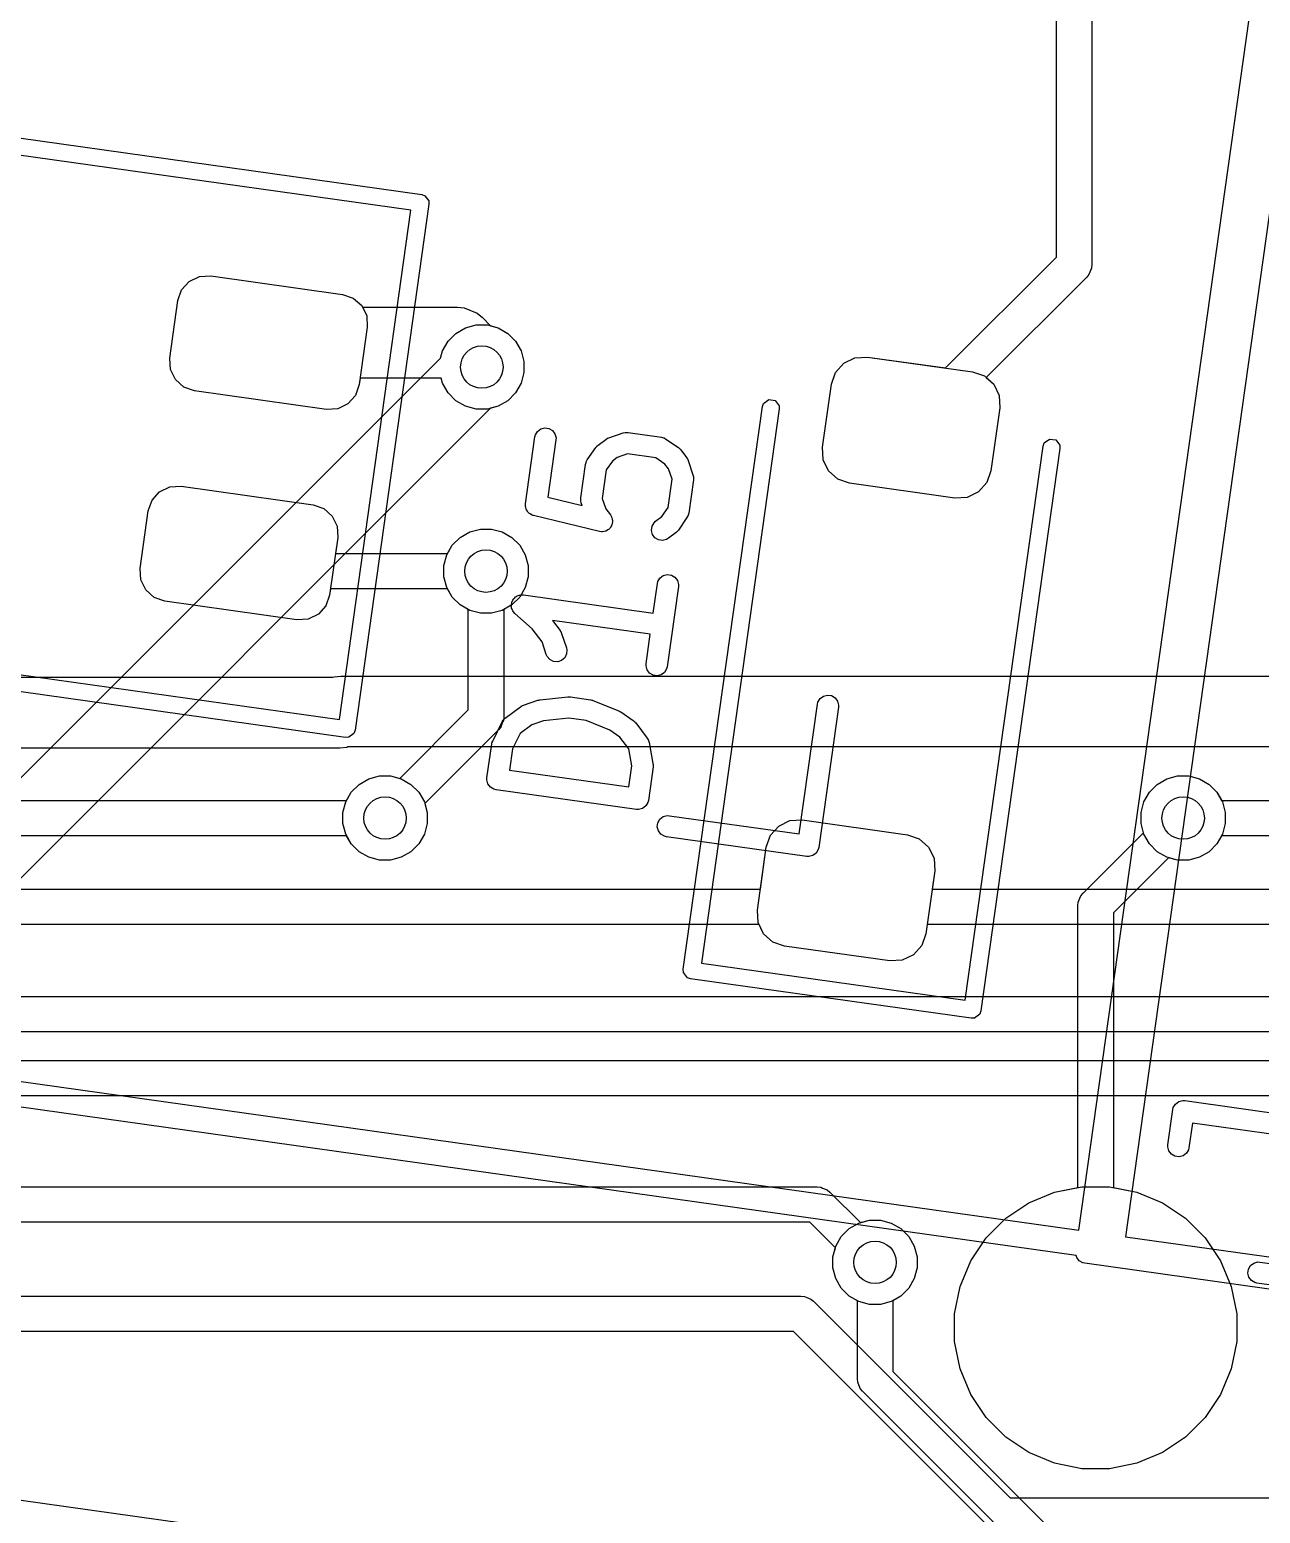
# Model space of a CAD drawing. Header units: millimetres. Extents: x 14 to 286, y -133 to -45.
# Drawn here: x 112.01 to 120.69, y -74.03 to -63.56 of the extents above; entities that cross this region are included whole.
import ezdxf

# ---------------------------------------------------------------- set-up
doc = ezdxf.new("R2010")
doc.units = ezdxf.units.MM
for name, color, linetype, true_color in [('B.Cu', 153, 'CONTINUOUS', 0x4d7fc4), ('B.Silkscreen', 31, 'CONTINUOUS', 0xe8b2a7), ('F.Cu', 13, 'CONTINUOUS', 0xc83434), ('F.Mask', 201, 'CONTINUOUS', 0xd864ff), ('F.Paste', 253, 'CONTINUOUS', 0xb4a09a), ('F.Silkscreen', 41, 'CONTINUOUS', 0xf2eda1), ('User.Drawings', 9, 'CONTINUOUS', 0xc2c2c2)]:
    doc.layers.add(name, color=color, linetype=linetype, true_color=true_color)

msp = doc.modelspace()

# ---------------------------------------------------------------- linework, layer by layer
at = {"layer": 'B.Cu', "linetype": 'CONTINUOUS'}
for p, q in [((115.017372, -65.701194), (115.085195, -65.662036)), ((115.085195, -65.662036), (115.160842, -65.641767)), ((115.160842, -65.641767), (115.239158, -65.641767)), ((115.239158, -65.641767), (115.314805, -65.662036)), ((115.314805, -65.662036), (115.382628, -65.701194)), ((114.922836, -65.824395), (114.961994, -65.756572)), ((114.961994, -65.756572), (115.017372, -65.701194)), ((115.382628, -65.701194), (115.438006, -65.756572)), ((115.438006, -65.756572), (115.477164, -65.824395)), ((114.908775, -65.876871), (114.922836, -65.824395)), ((115.477164, -65.824395), (115.497433, -65.900042)), ((111.345023, -69.440623), (114.908775, -65.876871)), ((115.497433, -65.978358), (115.477164, -66.054005)), ((115.497433, -65.900042), (115.497433, -65.978358)), ((115.477164, -66.054005), (115.438006, -66.121828)), ((115.382628, -66.177206), (115.314805, -66.216364)), ((115.438006, -66.121828), (115.382628, -66.177206)), ((115.262328, -66.230424), (111.7718, -69.720953)), ((115.314805, -66.216364), (115.262328, -66.230424)), ((115.046672, -67.141894), (115.114495, -67.102736)), ((115.114495, -67.102736), (115.190142, -67.082467)), ((115.190142, -67.082467), (115.268458, -67.082467)), ((115.268458, -67.082467), (115.344105, -67.102736)), ((115.344105, -67.102736), (115.411928, -67.141894)), ((114.952136, -67.265095), (114.991294, -67.197272)), ((114.991294, -67.197272), (115.046672, -67.141894)), ((115.411928, -67.141894), (115.467306, -67.197272)), ((115.467306, -67.197272), (115.506464, -67.265095)), ((114.931867, -67.340742), (114.952136, -67.265095)), ((114.931867, -67.419058), (114.931867, -67.340742)), ((115.506464, -67.265095), (115.526733, -67.340742)), ((115.526733, -67.340742), (115.526733, -67.419058)), ((114.952136, -67.494705), (114.931867, -67.419058)), ((115.526733, -67.419058), (115.506464, -67.494705)), ((114.991294, -67.562528), (114.952136, -67.494705)), ((115.506464, -67.494705), (115.467306, -67.562528)), ((115.046672, -67.617906), (114.991294, -67.562528)), ((115.1043, -67.651177), (115.046672, -67.617906)), ((115.1043, -68.358824), (115.1043, -67.651177)), ((115.411928, -67.617906), (115.3543, -67.651177)), ((115.3543, -67.651177), (115.3543, -68.4106)), ((115.467306, -67.562528), (115.411928, -67.617906)), ((114.620534, -68.842589), (115.1043, -68.358824)), ((115.333228, -68.480051), (115.317688, -68.498988)), ((115.333234, -68.480046), (115.333228, -68.480051)), ((115.34913, -68.441669), (115.333234, -68.480046)), ((115.351898, -68.434987), (115.34913, -68.441669)), ((115.3543, -68.4106), (115.351898, -68.434986)), ((115.351898, -68.434986), (115.351898, -68.434987)), ((115.317688, -68.498988), (114.79731, -69.019365)), ((114.279094, -68.940172), (114.334472, -68.884794)), ((114.334472, -68.884794), (114.402295, -68.845636)), ((114.402295, -68.845636), (114.477942, -68.825367)), ((114.477942, -68.825367), (114.556258, -68.825367)), ((114.556258, -68.825367), (114.620534, -68.842589)), ((119.911094, -68.940172), (119.966472, -68.884794)), ((119.966472, -68.884794), (120.034295, -68.845636)), ((120.034295, -68.845636), (120.109942, -68.825367)), ((120.109942, -68.825367), (120.188258, -68.825367)), ((120.188258, -68.825367), (120.263905, -68.845636)), ((120.263905, -68.845636), (120.331728, -68.884794)), ((120.331728, -68.884794), (120.387106, -68.940172)), ((114.219667, -69.083642), (114.239936, -69.007995)), ((114.239936, -69.007995), (114.279094, -68.940172)), ((119.851667, -69.083642), (119.871936, -69.007995)), ((119.871936, -69.007995), (119.911094, -68.940172)), ((120.387106, -68.940172), (120.426264, -69.007995)), ((120.426264, -69.007995), (120.446533, -69.083642)), ((114.219667, -69.161958), (114.219667, -69.083642)), ((114.79731, -69.019365), (114.814533, -69.083642)), ((114.814533, -69.083642), (114.814533, -69.161958)), ((119.851667, -69.161958), (119.851667, -69.083642)), ((120.446533, -69.083642), (120.446533, -69.161958)), ((114.239936, -69.237605), (114.219667, -69.161958)), ((114.814533, -69.161958), (114.794264, -69.237605)), ((119.443212, -69.651912), (119.868889, -69.226234)), ((119.868889, -69.226234), (119.851667, -69.161958)), ((120.446533, -69.161958), (120.426264, -69.237605)), ((114.279094, -69.305428), (114.239936, -69.237605)), ((114.334472, -69.360806), (114.279094, -69.305428)), ((114.755106, -69.305428), (114.699728, -69.360806)), ((114.794264, -69.237605), (114.755106, -69.305428)), ((120.387106, -69.305428), (120.331728, -69.360806)), ((120.426264, -69.237605), (120.387106, -69.305428)), ((114.402295, -69.399964), (114.334472, -69.360806)), ((114.477942, -69.420233), (114.402295, -69.399964)), ((114.556258, -69.420233), (114.477942, -69.420233)), ((114.631905, -69.399964), (114.556258, -69.420233)), ((114.699728, -69.360806), (114.631905, -69.399964)), ((120.045665, -69.40301), (119.6566, -69.792076)), ((120.109942, -69.420233), (120.045665, -69.40301)), ((120.188258, -69.420233), (120.109942, -69.420233)), ((120.263905, -69.399964), (120.188258, -69.420233)), ((120.331728, -69.360806), (120.263905, -69.399964)), ((119.4066, -69.7403), (119.409002, -69.715914)), ((119.4066, -71.730575), (119.4066, -69.7403)), ((119.409002, -69.715914), (119.427666, -69.670854)), ((119.427666, -69.670854), (119.427671, -69.670848)), ((119.427671, -69.670848), (119.443212, -69.651912)), ((119.6566, -69.792076), (119.6566, -71.730563)), ((119.241344, -71.763447), (119.4066, -71.730575)), ((119.6566, -71.730563), (119.821914, -71.763447)), ((118.897236, -71.947377), (119.060232, -71.838466)), ((119.060232, -71.838466), (119.241344, -71.763447)), ((119.821914, -71.763447), (120.003026, -71.838466)), ((120.003026, -71.838466), (120.166022, -71.947377)), ((118.758619, -72.085994), (118.897236, -71.947377)), ((120.166022, -71.947377), (120.304639, -72.085994)), ((117.736794, -72.076372), (117.792172, -72.020994)), ((117.792172, -72.020994), (117.859995, -71.981836)), ((117.859995, -71.981836), (117.935642, -71.961567)), ((117.935642, -71.961567), (118.013958, -71.961567)), ((118.013958, -71.961567), (118.089605, -71.981836)), ((118.089605, -71.981836), (118.157428, -72.020994)), ((118.157428, -72.020994), (118.212806, -72.076372)), ((117.677367, -72.219842), (117.697636, -72.144195)), ((117.697636, -72.144195), (117.736794, -72.076372)), ((118.212806, -72.076372), (118.251964, -72.144195)), ((118.251964, -72.144195), (118.272233, -72.219842)), ((118.649708, -72.24899), (118.758619, -72.085994)), ((120.304639, -72.085994), (120.41355, -72.24899)), ((117.677367, -72.298158), (117.677367, -72.219842)), ((118.272233, -72.219842), (118.272233, -72.298158)), ((118.574689, -72.430102), (118.649708, -72.24899)), ((120.41355, -72.24899), (120.488569, -72.430102)), ((117.697636, -72.373805), (117.677367, -72.298158)), ((118.272233, -72.298158), (118.251964, -72.373805)), ((117.736794, -72.441628), (117.697636, -72.373805)), ((117.792172, -72.497006), (117.736794, -72.441628)), ((118.212806, -72.441628), (118.157428, -72.497006)), ((118.251964, -72.373805), (118.212806, -72.441628)), ((118.536444, -72.62237), (118.574689, -72.430102)), ((120.488569, -72.430102), (120.526814, -72.62237)), ((117.8498, -72.530277), (117.792172, -72.497006)), ((117.8498, -73.0804), (117.8498, -72.530277)), ((118.157428, -72.497006), (118.0998, -72.530277)), ((118.0998, -72.530277), (118.0998, -73.028623)), ((118.536444, -72.818404), (118.536444, -72.62237)), ((120.526814, -72.62237), (120.526814, -72.818404)), ((118.574689, -73.010672), (118.536444, -72.818404)), ((120.526814, -72.818404), (120.488569, -73.010672)), ((117.852202, -73.104786), (117.8498, -73.0804)), ((118.0998, -73.028623), (119.61771, -74.546533)), ((118.649708, -73.191784), (118.574689, -73.010672)), ((120.488569, -73.010672), (120.41355, -73.191784)), ((117.870866, -73.149846), (117.852202, -73.104786)), ((117.870871, -73.149851), (117.870866, -73.149846)), ((117.886412, -73.168788), (117.870871, -73.149851)), ((119.529311, -74.811688), (117.886412, -73.168788)), ((118.758619, -73.35478), (118.649708, -73.191784)), ((120.41355, -73.191784), (120.304639, -73.35478)), ((118.897236, -73.493397), (118.758619, -73.35478)), ((120.304639, -73.35478), (120.166022, -73.493397)), ((119.060232, -73.602308), (118.897236, -73.493397)), ((120.166022, -73.493397), (120.003026, -73.602308)), ((119.241344, -73.677327), (119.060232, -73.602308)), ((120.003026, -73.602308), (119.821914, -73.677327)), ((119.433612, -73.715572), (119.241344, -73.677327)), ((119.629646, -73.715572), (119.433612, -73.715572)), ((119.821914, -73.677327), (119.629646, -73.715572))]:
    msp.add_line(p, q, dxfattribs=at)
at = {"layer": 'B.Cu'}
for centre in [(115.2, -65.9392), (115.2293, -67.3799), (114.5171, -69.1228), (120.1491, -69.1228), (117.9748, -72.259)]:
    msp.add_circle(centre, 0.15, dxfattribs=at)
at = {"layer": 'B.Silkscreen', "linetype": 'CONTINUOUS'}
for p, q in [((120.04135, -71.428757), (120.076143, -71.18119)), ((120.076143, -71.18119), (120.079606, -71.166901)), ((120.079606, -71.166901), (120.094459, -71.141687)), ((120.094459, -71.141687), (120.117829, -71.124076)), ((120.117829, -71.124076), (120.146161, -71.116748)), ((120.146161, -71.116748), (120.160851, -71.117358)), ((120.160851, -71.117358), (125.805379, -71.910644)), ((120.214245, -71.276335), (120.18989, -71.449633)), ((125.710233, -72.048746), (120.214245, -71.276335)), ((120.04074, -71.443447), (120.04135, -71.428757)), ((120.048068, -71.471779), (120.04074, -71.443447)), ((120.065679, -71.495149), (120.048068, -71.471779)), ((120.090893, -71.510002), (120.065679, -71.495149)), ((120.119872, -71.514075), (120.090893, -71.510002)), ((120.148204, -71.506747), (120.119872, -71.514075)), ((120.171574, -71.489136), (120.148204, -71.506747)), ((120.186427, -71.463922), (120.171574, -71.489136)), ((120.18989, -71.449633), (120.186427, -71.463922)), ((120.624339, -72.281341), (120.647709, -72.26373)), ((120.647709, -72.26373), (120.676041, -72.256402)), ((120.676041, -72.256402), (120.690731, -72.257012)), ((120.690731, -72.257012), (121.256599, -72.33654)), ((120.605413, -72.335534), (120.609486, -72.306555)), ((120.612741, -72.363866), (120.605413, -72.335534)), ((120.609486, -72.306555), (120.624339, -72.281341)), ((120.630352, -72.387236), (120.612741, -72.363866)), ((120.655566, -72.402089), (120.630352, -72.387236)), ((120.669855, -72.405552), (120.655566, -72.402089)), ((120.878519, -72.434877), (120.669855, -72.405552)), ((107.711761, -73.341803), (116.030014, -74.510857))]:
    msp.add_line(p, q, dxfattribs=at)
at = {"layer": 'F.Cu', "linetype": 'CONTINUOUS'}
for p, q in [((119.2554, -65.163524), (119.2554, -59.715977)), ((119.5054, -59.715977), (119.5054, -65.2153)), ((118.473075, -65.945848), (119.2554, -65.163524)), ((119.502518, -65.240846), (119.484334, -65.284746)), ((119.502998, -65.239687), (119.502518, -65.240846)), ((119.5054, -65.2153), (119.502998, -65.239686)), ((119.502998, -65.239686), (119.502998, -65.239687)), ((113.081531, -65.394084), (113.134792, -65.334409)), ((113.134792, -65.334409), (113.206837, -65.29966)), ((113.206837, -65.29966), (113.286695, -65.295125)), ((113.286695, -65.295125), (114.217547, -65.425947)), ((119.468788, -65.303688), (118.759393, -66.013082)), ((119.484328, -65.284751), (119.468788, -65.303688)), ((119.484334, -65.284746), (119.484328, -65.284751)), ((113.05516, -65.469599), (113.081531, -65.394084)), ((114.217547, -65.425947), (114.293062, -65.452319)), ((114.293062, -65.452319), (114.352737, -65.50558)), ((112.998099, -65.875609), (113.05516, -65.469599)), ((114.352737, -65.50558), (114.358004, -65.5165)), ((114.358004, -65.5165), (115.0273, -65.5165)), ((115.0273, -65.5165), (115.076073, -65.521304)), ((115.076073, -65.521304), (115.166193, -65.558633)), ((115.166193, -65.558633), (115.166197, -65.558637)), ((115.166197, -65.558637), (115.204077, -65.589723)), ((115.204077, -65.589723), (115.262329, -65.647975)), ((115.262329, -65.647975), (115.314805, -65.662036)), ((115.314805, -65.662036), (115.382628, -65.701194)), ((115.382628, -65.701194), (115.438006, -65.756572)), ((115.438006, -65.756572), (115.477164, -65.824395)), ((113.002634, -65.955467), (112.998099, -65.875609)), ((115.477164, -65.824395), (115.497433, -65.900042)), ((117.754191, -65.911365), (117.833264, -65.873224)), ((117.833264, -65.873224), (117.920913, -65.868247)), ((117.920913, -65.868247), (118.473075, -65.945848)), ((113.037383, -66.027512), (113.002634, -65.955467)), ((115.497433, -65.978358), (115.477164, -66.054005)), ((115.497433, -65.900042), (115.497433, -65.978358)), ((117.666789, -66.059744), (117.695733, -65.976861)), ((117.695733, -65.976861), (117.754191, -65.911365)), ((113.097058, -66.080773), (113.037383, -66.027512)), ((113.172573, -66.107145), (113.097058, -66.080773)), ((114.33496, -66.063493), (114.308589, -66.139008)), ((114.341564, -66.0165), (114.33496, -66.063493)), ((114.912787, -66.0165), (114.341564, -66.0165)), ((114.922836, -66.054005), (114.912787, -66.0165)), ((114.961994, -66.121828), (114.922836, -66.054005)), ((115.477164, -66.054005), (115.438006, -66.121828)), ((117.604161, -66.505364), (117.666789, -66.059744)), ((118.759393, -66.013082), (118.811993, -66.060029)), ((118.811993, -66.060029), (118.850134, -66.139102)), ((114.103425, -66.237967), (113.172573, -66.107145)), ((114.308589, -66.139008), (114.255328, -66.198683)), ((115.017372, -66.177206), (114.961994, -66.121828)), ((115.085195, -66.216364), (115.017372, -66.177206)), ((115.382628, -66.177206), (115.314805, -66.216364)), ((115.438006, -66.121828), (115.382628, -66.177206)), ((118.850134, -66.139102), (118.855111, -66.226752)), ((114.183283, -66.233432), (114.103425, -66.237967)), ((114.255328, -66.198683), (114.183283, -66.233432)), ((115.160842, -66.236633), (115.085195, -66.216364)), ((115.239158, -66.236633), (115.160842, -66.236633)), ((115.314805, -66.216364), (115.239158, -66.236633)), ((118.855111, -66.226752), (118.792483, -66.672372)), ((117.609138, -66.593014), (117.604161, -66.505364)), ((117.647279, -66.672087), (117.609138, -66.593014)), ((117.712775, -66.730545), (117.647279, -66.672087)), ((118.792483, -66.672372), (118.763539, -66.755255)), ((112.926033, -66.819811), (112.998078, -66.785062)), ((112.998078, -66.785062), (113.077936, -66.780527)), ((113.077936, -66.780527), (114.008788, -66.911349)), ((117.795658, -66.759489), (117.712775, -66.730545)), ((118.538359, -66.863869), (117.795658, -66.759489)), ((118.763539, -66.755255), (118.705081, -66.820751)), ((112.846401, -66.955001), (112.872772, -66.879486)), ((112.872772, -66.879486), (112.926033, -66.819811)), ((114.008788, -66.911349), (114.084303, -66.937721)), ((118.626008, -66.858892), (118.538359, -66.863869)), ((118.705081, -66.820751), (118.626008, -66.858892)), ((112.78934, -67.361011), (112.846401, -66.955001)), ((114.084303, -66.937721), (114.143978, -66.990982)), ((114.143978, -66.990982), (114.178727, -67.063027)), ((114.178727, -67.063027), (114.183262, -67.142885)), ((115.046672, -67.141894), (115.114495, -67.102736)), ((115.114495, -67.102736), (115.190142, -67.082467)), ((115.190142, -67.082467), (115.268458, -67.082467)), ((115.268458, -67.082467), (115.344105, -67.102736)), ((115.344105, -67.102736), (115.411928, -67.141894)), ((114.183262, -67.142885), (114.167519, -67.2549)), ((114.958022, -67.2549), (114.991294, -67.197272)), ((114.991294, -67.197272), (115.046672, -67.141894)), ((115.411928, -67.141894), (115.467306, -67.197272)), ((115.467306, -67.197272), (115.506464, -67.265095)), ((114.167519, -67.2549), (114.958022, -67.2549)), ((115.506464, -67.265095), (115.526733, -67.340742)), ((115.526733, -67.340742), (115.526733, -67.419058)), ((112.793875, -67.440869), (112.78934, -67.361011)), ((112.828624, -67.512914), (112.793875, -67.440869)), ((115.526733, -67.419058), (115.506464, -67.494705)), ((112.888299, -67.566175), (112.828624, -67.512914)), ((114.126201, -67.548895), (114.09983, -67.62441)), ((114.132384, -67.5049), (114.126201, -67.548895)), ((114.958022, -67.5049), (114.132384, -67.5049)), ((114.991294, -67.562528), (114.958022, -67.5049)), ((115.506464, -67.494705), (115.467306, -67.562528)), ((112.963814, -67.592547), (112.888299, -67.566175)), ((113.894666, -67.723369), (112.963814, -67.592547)), ((114.09983, -67.62441), (114.046569, -67.684085)), ((115.046672, -67.617906), (114.991294, -67.562528)), ((115.114495, -67.657064), (115.046672, -67.617906)), ((115.411928, -67.617906), (115.344105, -67.657064)), ((115.467306, -67.562528), (115.411928, -67.617906)), ((113.974524, -67.718834), (113.894666, -67.723369)), ((114.046569, -67.684085), (113.974524, -67.718834)), ((115.190142, -67.677333), (115.114495, -67.657064)), ((115.268458, -67.677333), (115.190142, -67.677333)), ((115.344105, -67.657064), (115.268458, -67.677333)), ((109.496554, -68.1293), (114.148827, -68.1293)), ((114.148827, -68.1293), (114.157028, -68.125903)), ((114.157028, -68.125903), (114.157037, -68.125903)), ((114.157037, -68.125903), (114.2058, -68.1211)), ((114.2058, -68.1211), (123.3234, -68.1211)), ((114.1976, -68.6293), (109.393, -68.6293)), ((114.246373, -68.624496), (114.1976, -68.6293)), ((114.254572, -68.6211), (114.246373, -68.624496)), ((123.219846, -68.6211), (114.254572, -68.6211)), ((114.279094, -68.940172), (114.334472, -68.884794)), ((114.334472, -68.884794), (114.402295, -68.845636)), ((114.402295, -68.845636), (114.477942, -68.825367)), ((114.477942, -68.825367), (114.556258, -68.825367)), ((114.556258, -68.825367), (114.631905, -68.845636)), ((114.631905, -68.845636), (114.699728, -68.884794)), ((114.699728, -68.884794), (114.755106, -68.940172)), ((119.911094, -68.940172), (119.966472, -68.884794)), ((119.966472, -68.884794), (120.034295, -68.845636)), ((120.034295, -68.845636), (120.109942, -68.825367)), ((120.109942, -68.825367), (120.188258, -68.825367)), ((120.188258, -68.825367), (120.263905, -68.845636)), ((120.263905, -68.845636), (120.331728, -68.884794)), ((120.331728, -68.884794), (120.387106, -68.940172)), ((106.004678, -68.9978), (114.245822, -68.9978)), ((114.245822, -68.9978), (114.279094, -68.940172)), ((114.755106, -68.940172), (114.794264, -69.007995)), ((114.794264, -69.007995), (114.814533, -69.083642)), ((119.851667, -69.083642), (119.871936, -69.007995)), ((119.871936, -69.007995), (119.911094, -68.940172)), ((120.387106, -68.940172), (120.420378, -68.9978)), ((120.420378, -68.9978), (123.0591, -68.9978)), ((114.814533, -69.083642), (114.814533, -69.161958)), ((119.851667, -69.161958), (119.851667, -69.083642)), ((114.814533, -69.161958), (114.794264, -69.237605)), ((117.236461, -69.244745), (117.294919, -69.179249)), ((117.294919, -69.179249), (117.373992, -69.141108)), ((117.373992, -69.141108), (117.461641, -69.136131)), ((117.461641, -69.136131), (118.204342, -69.240511)), ((119.871936, -69.237605), (119.851667, -69.161958)), ((114.245822, -69.2478), (106.004678, -69.2478)), ((114.279094, -69.305428), (114.245822, -69.2478)), ((114.334472, -69.360806), (114.279094, -69.305428)), ((114.755106, -69.305428), (114.699728, -69.360806)), ((114.794264, -69.237605), (114.755106, -69.305428)), ((117.165794, -69.6245), (117.207517, -69.327628)), ((117.207517, -69.327628), (117.236461, -69.244745)), ((118.204342, -69.240511), (118.287225, -69.269455)), ((118.287225, -69.269455), (118.352721, -69.327913)), ((118.352721, -69.327913), (118.390862, -69.406986)), ((119.911094, -69.305428), (119.871936, -69.237605)), ((119.966472, -69.360806), (119.911094, -69.305428)), ((120.387106, -69.305428), (120.331728, -69.360806)), ((120.420378, -69.2478), (120.387106, -69.305428)), ((123.007324, -69.2478), (120.420378, -69.2478)), ((114.402295, -69.399964), (114.334472, -69.360806)), ((114.477942, -69.420233), (114.402295, -69.399964)), ((114.556258, -69.420233), (114.477942, -69.420233)), ((114.631905, -69.399964), (114.556258, -69.420233)), ((114.699728, -69.360806), (114.631905, -69.399964)), ((118.390862, -69.406986), (118.395839, -69.494636)), ((120.034295, -69.399964), (119.966472, -69.360806)), ((120.109942, -69.420233), (120.034295, -69.399964)), ((120.188258, -69.420233), (120.109942, -69.420233)), ((120.263905, -69.399964), (120.188258, -69.420233)), ((120.331728, -69.360806), (120.263905, -69.399964)), ((118.395839, -69.494636), (118.377588, -69.6245)), ((101.801276, -69.6245), (117.165794, -69.6245)), ((118.377588, -69.6245), (122.0531, -69.6245)), ((117.156427, -69.8745), (101.7495, -69.8745)), ((117.188007, -69.939971), (117.156427, -69.8745)), ((117.253503, -69.998429), (117.188007, -69.939971)), ((118.333211, -69.940256), (118.304267, -70.023139)), ((118.342452, -69.8745), (118.333211, -69.940256)), ((122.001324, -69.8745), (118.342452, -69.8745)), ((117.336386, -70.027373), (117.253503, -69.998429)), ((118.079087, -70.131753), (117.336386, -70.027373)), ((118.304267, -70.023139), (118.245809, -70.088635)), ((118.166736, -70.126776), (118.079087, -70.131753)), ((118.245809, -70.088635), (118.166736, -70.126776)), ((101.578977, -70.382), (121.4361, -70.382)), ((121.384324, -70.632), (101.5272, -70.632)), ((101.363878, -70.8337), (121.0015, -70.8337)), ((120.949724, -71.0837), (101.363878, -71.0837)), ((108.828378, -71.7265), (117.5673, -71.7265)), ((117.5673, -71.7265), (117.591686, -71.728902)), ((117.591686, -71.728902), (117.591687, -71.728902)), ((117.591687, -71.728902), (117.604884, -71.734368)), ((117.604884, -71.734368), (117.636746, -71.747566)), ((119.241344, -71.763447), (119.433612, -71.725202)), ((119.433612, -71.725202), (119.629646, -71.725202)), ((119.629646, -71.725202), (119.821914, -71.763447)), ((117.636746, -71.747566), (117.636751, -71.747571)), ((117.636751, -71.747571), (117.655688, -71.763112)), ((117.655688, -71.763112), (117.871365, -71.978789)), ((118.897236, -71.947377), (119.060232, -71.838466)), ((119.060232, -71.838466), (119.241344, -71.763447)), ((119.821914, -71.763447), (120.003026, -71.838466)), ((120.003026, -71.838466), (120.166022, -71.947377)), ((118.758619, -72.085994), (118.897236, -71.947377)), ((120.166022, -71.947377), (120.304639, -72.085994)), ((117.515524, -71.9765), (108.828378, -71.9765)), ((117.694589, -72.155565), (117.515524, -71.9765)), ((117.871365, -71.978789), (117.935642, -71.961567)), ((117.935642, -71.961567), (118.013958, -71.961567)), ((118.013958, -71.961567), (118.089605, -71.981836)), ((118.089605, -71.981836), (118.157428, -72.020994)), ((118.157428, -72.020994), (118.212806, -72.076372)), ((117.677367, -72.219842), (117.694589, -72.155565)), ((118.212806, -72.076372), (118.251964, -72.144195)), ((118.251964, -72.144195), (118.272233, -72.219842)), ((118.649708, -72.24899), (118.758619, -72.085994)), ((120.304639, -72.085994), (120.41355, -72.24899)), ((117.677367, -72.298158), (117.677367, -72.219842)), ((118.272233, -72.219842), (118.272233, -72.298158)), ((118.574689, -72.430102), (118.649708, -72.24899)), ((120.41355, -72.24899), (120.488569, -72.430102)), ((117.697636, -72.373805), (117.677367, -72.298158)), ((118.272233, -72.298158), (118.251964, -72.373805)), ((117.736794, -72.441628), (117.697636, -72.373805)), ((117.792172, -72.497006), (117.736794, -72.441628)), ((118.212806, -72.441628), (118.157428, -72.497006)), ((118.251964, -72.373805), (118.212806, -72.441628)), ((118.536444, -72.62237), (118.574689, -72.430102)), ((120.488569, -72.430102), (120.526814, -72.62237)), ((110.308077, -72.4973), (117.4519, -72.4973)), ((117.4519, -72.4973), (117.476286, -72.499702)), ((117.476286, -72.499702), (117.476287, -72.499702)), ((117.476287, -72.499702), (117.489484, -72.505168)), ((117.489484, -72.505168), (117.521346, -72.518366)), ((117.521346, -72.518366), (117.521351, -72.518371)), ((117.521351, -72.518371), (117.540288, -72.533912)), ((117.540288, -72.533912), (118.928477, -73.9221)), ((117.859995, -72.536164), (117.792172, -72.497006)), ((117.935642, -72.556433), (117.859995, -72.536164)), ((118.013958, -72.556433), (117.935642, -72.556433)), ((118.089605, -72.536164), (118.013958, -72.556433)), ((118.157428, -72.497006), (118.089605, -72.536164)), ((118.536444, -72.818404), (118.536444, -72.62237)), ((120.526814, -72.62237), (120.526814, -72.818404)), ((117.400124, -72.7473), (110.2563, -72.7473)), ((118.788311, -74.135488), (117.400124, -72.7473)), ((118.574689, -73.010672), (118.536444, -72.818404)), ((120.526814, -72.818404), (120.488569, -73.010672)), ((118.649708, -73.191784), (118.574689, -73.010672)), ((120.488569, -73.010672), (120.41355, -73.191784)), ((118.758619, -73.35478), (118.649708, -73.191784)), ((120.41355, -73.191784), (120.304639, -73.35478)), ((118.897236, -73.493397), (118.758619, -73.35478)), ((120.304639, -73.35478), (120.166022, -73.493397)), ((119.060232, -73.602308), (118.897236, -73.493397)), ((120.166022, -73.493397), (120.003026, -73.602308)), ((119.241344, -73.677327), (119.060232, -73.602308)), ((120.003026, -73.602308), (119.821914, -73.677327)), ((119.433612, -73.715572), (119.241344, -73.677327)), ((119.629646, -73.715572), (119.433612, -73.715572)), ((119.821914, -73.677327), (119.629646, -73.715572)), ((118.928477, -73.9221), (121.108824, -73.9221))]:
    msp.add_line(p, q, dxfattribs=at)
at = {"layer": 'F.Cu'}
for centre in [(115.2, -65.9392), (115.2293, -67.3799), (114.5171, -69.1228), (120.1491, -69.1228), (117.9748, -72.259)]:
    msp.add_circle(centre, 0.15, dxfattribs=at)
at = {"layer": 'F.Mask', "linetype": 'CONTINUOUS'}
for p, q in [((113.081531, -65.394084), (113.134792, -65.334409)), ((113.134792, -65.334409), (113.206837, -65.29966)), ((113.206837, -65.29966), (113.286695, -65.295125)), ((113.286695, -65.295125), (114.217547, -65.425947)), ((113.05516, -65.469599), (113.081531, -65.394084)), ((114.217547, -65.425947), (114.293062, -65.452319)), ((114.293062, -65.452319), (114.352737, -65.50558)), ((112.998099, -65.875609), (113.05516, -65.469599)), ((114.352737, -65.50558), (114.387486, -65.577625)), ((114.392021, -65.657483), (114.33496, -66.063493)), ((114.387486, -65.577625), (114.392021, -65.657483)), ((113.002634, -65.955467), (112.998099, -65.875609)), ((117.754191, -65.911365), (117.833264, -65.873224)), ((117.833264, -65.873224), (117.920913, -65.868247)), ((117.920913, -65.868247), (118.663614, -65.972627)), ((113.037383, -66.027512), (113.002634, -65.955467)), ((117.666789, -66.059744), (117.695733, -65.976861)), ((117.695733, -65.976861), (117.754191, -65.911365)), ((118.663614, -65.972627), (118.746497, -66.001571)), ((113.097058, -66.080773), (113.037383, -66.027512)), ((113.172573, -66.107145), (113.097058, -66.080773)), ((114.33496, -66.063493), (114.308589, -66.139008)), ((117.604161, -66.505364), (117.666789, -66.059744)), ((118.746497, -66.001571), (118.811993, -66.060029)), ((118.811993, -66.060029), (118.850134, -66.139102)), ((114.103425, -66.237967), (113.172573, -66.107145)), ((114.308589, -66.139008), (114.255328, -66.198683)), ((118.850134, -66.139102), (118.855111, -66.226752)), ((114.183283, -66.233432), (114.103425, -66.237967)), ((114.255328, -66.198683), (114.183283, -66.233432)), ((118.855111, -66.226752), (118.792483, -66.672372)), ((117.609138, -66.593014), (117.604161, -66.505364)), ((117.647279, -66.672087), (117.609138, -66.593014)), ((117.712775, -66.730545), (117.647279, -66.672087)), ((118.792483, -66.672372), (118.763539, -66.755255)), ((112.926033, -66.819811), (112.998078, -66.785062)), ((112.998078, -66.785062), (113.077936, -66.780527)), ((113.077936, -66.780527), (114.008788, -66.911349)), ((117.795658, -66.759489), (117.712775, -66.730545)), ((118.538359, -66.863869), (117.795658, -66.759489)), ((118.763539, -66.755255), (118.705081, -66.820751)), ((112.846401, -66.955001), (112.872772, -66.879486)), ((112.872772, -66.879486), (112.926033, -66.819811)), ((114.008788, -66.911349), (114.084303, -66.937721)), ((118.626008, -66.858892), (118.538359, -66.863869)), ((118.705081, -66.820751), (118.626008, -66.858892)), ((112.78934, -67.361011), (112.846401, -66.955001)), ((114.084303, -66.937721), (114.143978, -66.990982)), ((114.143978, -66.990982), (114.178727, -67.063027)), ((114.178727, -67.063027), (114.183262, -67.142885)), ((114.183262, -67.142885), (114.126201, -67.548895)), ((112.793875, -67.440869), (112.78934, -67.361011)), ((112.828624, -67.512914), (112.793875, -67.440869)), ((112.888299, -67.566175), (112.828624, -67.512914)), ((114.126201, -67.548895), (114.09983, -67.62441)), ((112.963814, -67.592547), (112.888299, -67.566175)), ((113.894666, -67.723369), (112.963814, -67.592547)), ((114.09983, -67.62441), (114.046569, -67.684085)), ((113.974524, -67.718834), (113.894666, -67.723369)), ((114.046569, -67.684085), (113.974524, -67.718834)), ((117.236461, -69.244745), (117.294919, -69.179249)), ((117.294919, -69.179249), (117.373992, -69.141108)), ((117.373992, -69.141108), (117.461641, -69.136131)), ((117.461641, -69.136131), (118.204342, -69.240511)), ((117.144889, -69.773248), (117.207517, -69.327628)), ((117.207517, -69.327628), (117.236461, -69.244745)), ((118.204342, -69.240511), (118.287225, -69.269455)), ((118.287225, -69.269455), (118.352721, -69.327913)), ((118.352721, -69.327913), (118.390862, -69.406986)), ((118.390862, -69.406986), (118.395839, -69.494636)), ((118.395839, -69.494636), (118.333211, -69.940256)), ((117.149866, -69.860898), (117.144889, -69.773248)), ((117.188007, -69.939971), (117.149866, -69.860898)), ((117.253503, -69.998429), (117.188007, -69.939971)), ((118.333211, -69.940256), (118.304267, -70.023139)), ((117.336386, -70.027373), (117.253503, -69.998429)), ((118.079087, -70.131753), (117.336386, -70.027373)), ((118.304267, -70.023139), (118.245809, -70.088635)), ((118.166736, -70.126776), (118.079087, -70.131753)), ((118.245809, -70.088635), (118.166736, -70.126776)), ((119.241344, -71.763447), (119.433612, -71.725202)), ((119.433612, -71.725202), (119.629646, -71.725202)), ((119.629646, -71.725202), (119.821914, -71.763447)), ((118.897236, -71.947377), (119.060232, -71.838466)), ((119.060232, -71.838466), (119.241344, -71.763447)), ((119.821914, -71.763447), (120.003026, -71.838466)), ((120.003026, -71.838466), (120.166022, -71.947377)), ((118.758619, -72.085994), (118.897236, -71.947377)), ((120.166022, -71.947377), (120.304639, -72.085994)), ((118.649708, -72.24899), (118.758619, -72.085994)), ((120.304639, -72.085994), (120.41355, -72.24899)), ((118.574689, -72.430102), (118.649708, -72.24899)), ((120.41355, -72.24899), (120.488569, -72.430102)), ((118.536444, -72.62237), (118.574689, -72.430102)), ((120.488569, -72.430102), (120.526814, -72.62237)), ((118.536444, -72.818404), (118.536444, -72.62237)), ((120.526814, -72.62237), (120.526814, -72.818404)), ((118.574689, -73.010672), (118.536444, -72.818404)), ((120.526814, -72.818404), (120.488569, -73.010672)), ((118.649708, -73.191784), (118.574689, -73.010672)), ((120.488569, -73.010672), (120.41355, -73.191784)), ((118.758619, -73.35478), (118.649708, -73.191784)), ((120.41355, -73.191784), (120.304639, -73.35478)), ((118.897236, -73.493397), (118.758619, -73.35478)), ((120.304639, -73.35478), (120.166022, -73.493397)), ((119.060232, -73.602308), (118.897236, -73.493397)), ((120.166022, -73.493397), (120.003026, -73.602308)), ((119.241344, -73.677327), (119.060232, -73.602308)), ((120.003026, -73.602308), (119.821914, -73.677327)), ((119.433612, -73.715572), (119.241344, -73.677327)), ((119.629646, -73.715572), (119.433612, -73.715572)), ((119.821914, -73.677327), (119.629646, -73.715572))]:
    msp.add_line(p, q, dxfattribs=at)
at = {"layer": 'F.Paste', "linetype": 'CONTINUOUS'}
for p, q in [((113.081531, -65.394084), (113.134792, -65.334409)), ((113.134792, -65.334409), (113.206837, -65.29966)), ((113.206837, -65.29966), (113.286695, -65.295125)), ((113.286695, -65.295125), (114.217547, -65.425947)), ((113.05516, -65.469599), (113.081531, -65.394084)), ((114.217547, -65.425947), (114.293062, -65.452319)), ((114.293062, -65.452319), (114.352737, -65.50558)), ((112.998099, -65.875609), (113.05516, -65.469599)), ((114.352737, -65.50558), (114.387486, -65.577625)), ((114.392021, -65.657483), (114.33496, -66.063493)), ((114.387486, -65.577625), (114.392021, -65.657483)), ((113.002634, -65.955467), (112.998099, -65.875609)), ((117.754191, -65.911365), (117.833264, -65.873224)), ((117.833264, -65.873224), (117.920913, -65.868247)), ((117.920913, -65.868247), (118.663614, -65.972627)), ((113.037383, -66.027512), (113.002634, -65.955467)), ((117.666789, -66.059744), (117.695733, -65.976861)), ((117.695733, -65.976861), (117.754191, -65.911365)), ((118.663614, -65.972627), (118.746497, -66.001571)), ((113.097058, -66.080773), (113.037383, -66.027512)), ((113.172573, -66.107145), (113.097058, -66.080773)), ((114.33496, -66.063493), (114.308589, -66.139008)), ((117.604161, -66.505364), (117.666789, -66.059744)), ((118.746497, -66.001571), (118.811993, -66.060029)), ((118.811993, -66.060029), (118.850134, -66.139102)), ((114.103425, -66.237967), (113.172573, -66.107145)), ((114.308589, -66.139008), (114.255328, -66.198683)), ((118.850134, -66.139102), (118.855111, -66.226752)), ((114.183283, -66.233432), (114.103425, -66.237967)), ((114.255328, -66.198683), (114.183283, -66.233432)), ((118.855111, -66.226752), (118.792483, -66.672372)), ((117.609138, -66.593014), (117.604161, -66.505364)), ((117.647279, -66.672087), (117.609138, -66.593014)), ((117.712775, -66.730545), (117.647279, -66.672087)), ((118.792483, -66.672372), (118.763539, -66.755255)), ((112.926033, -66.819811), (112.998078, -66.785062)), ((112.998078, -66.785062), (113.077936, -66.780527)), ((113.077936, -66.780527), (114.008788, -66.911349)), ((117.795658, -66.759489), (117.712775, -66.730545)), ((118.538359, -66.863869), (117.795658, -66.759489)), ((118.763539, -66.755255), (118.705081, -66.820751)), ((112.846401, -66.955001), (112.872772, -66.879486)), ((112.872772, -66.879486), (112.926033, -66.819811)), ((114.008788, -66.911349), (114.084303, -66.937721)), ((118.626008, -66.858892), (118.538359, -66.863869)), ((118.705081, -66.820751), (118.626008, -66.858892)), ((112.78934, -67.361011), (112.846401, -66.955001)), ((114.084303, -66.937721), (114.143978, -66.990982)), ((114.143978, -66.990982), (114.178727, -67.063027)), ((114.178727, -67.063027), (114.183262, -67.142885)), ((114.183262, -67.142885), (114.126201, -67.548895)), ((112.793875, -67.440869), (112.78934, -67.361011)), ((112.828624, -67.512914), (112.793875, -67.440869)), ((112.888299, -67.566175), (112.828624, -67.512914)), ((114.126201, -67.548895), (114.09983, -67.62441)), ((112.963814, -67.592547), (112.888299, -67.566175)), ((113.894666, -67.723369), (112.963814, -67.592547)), ((114.09983, -67.62441), (114.046569, -67.684085)), ((113.974524, -67.718834), (113.894666, -67.723369)), ((114.046569, -67.684085), (113.974524, -67.718834)), ((117.236461, -69.244745), (117.294919, -69.179249)), ((117.294919, -69.179249), (117.373992, -69.141108)), ((117.373992, -69.141108), (117.461641, -69.136131)), ((117.461641, -69.136131), (118.204342, -69.240511)), ((117.144889, -69.773248), (117.207517, -69.327628)), ((117.207517, -69.327628), (117.236461, -69.244745)), ((118.204342, -69.240511), (118.287225, -69.269455)), ((118.287225, -69.269455), (118.352721, -69.327913)), ((118.352721, -69.327913), (118.390862, -69.406986)), ((118.390862, -69.406986), (118.395839, -69.494636)), ((118.395839, -69.494636), (118.333211, -69.940256)), ((117.149866, -69.860898), (117.144889, -69.773248)), ((117.188007, -69.939971), (117.149866, -69.860898)), ((117.253503, -69.998429), (117.188007, -69.939971)), ((118.333211, -69.940256), (118.304267, -70.023139)), ((117.336386, -70.027373), (117.253503, -69.998429)), ((118.079087, -70.131753), (117.336386, -70.027373)), ((118.304267, -70.023139), (118.245809, -70.088635)), ((118.166736, -70.126776), (118.079087, -70.131753)), ((118.245809, -70.088635), (118.166736, -70.126776))]:
    msp.add_line(p, q, dxfattribs=at)
at = {"layer": 'F.Silkscreen', "linetype": 'CONTINUOUS'}
for p, q in [((107.547021, -63.70585), (114.775978, -64.721813)), ((114.699861, -64.832294), (107.589736, -63.833032)), ((114.775978, -64.721813), (114.79808, -64.729531)), ((114.827044, -64.789579), (114.305145, -68.503084)), ((114.79808, -64.729531), (114.825717, -64.766206)), ((114.825717, -64.766206), (114.827044, -64.789579)), ((114.194663, -68.426967), (114.699861, -64.832294)), ((117.187671, -66.196433), (117.224346, -66.168796)), ((117.224346, -66.168796), (117.269821, -66.175187)), ((117.269821, -66.175187), (117.297458, -66.211863)), ((116.621867, -70.189512), (117.179953, -66.218535)), ((117.298785, -66.235236), (116.749049, -70.146796)), ((117.179953, -66.218535), (117.187671, -66.196433)), ((117.297458, -66.211863), (117.298785, -66.235236)), ((115.577777, -66.418584), (115.59263, -66.39337)), ((115.59263, -66.39337), (115.616, -66.375759)), ((115.616, -66.375759), (115.644332, -66.368432)), ((115.644332, -66.368432), (115.673311, -66.372505)), ((115.673311, -66.372505), (115.698525, -66.387357)), ((115.698525, -66.387357), (115.716136, -66.410728)), ((115.508041, -66.904429), (115.574314, -66.432873)), ((115.574314, -66.432873), (115.577777, -66.418584)), ((115.722854, -66.453749), (115.666027, -66.858091)), ((115.716136, -66.410728), (115.723463, -66.439059)), ((115.723463, -66.439059), (115.722854, -66.453749)), ((116.004596, -66.507562), (116.009398, -66.501876)), ((116.009398, -66.501876), (116.010403, -66.500171)), ((116.010403, -66.500171), (116.01236, -66.498369)), ((116.01236, -66.498369), (116.014083, -66.49633)), ((116.014083, -66.49633), (116.015747, -66.495251)), ((116.015747, -66.495251), (116.021221, -66.490214)), ((116.021221, -66.490214), (116.075004, -66.449686)), ((116.075004, -66.449686), (116.081357, -66.445811)), ((116.081357, -66.445811), (116.082849, -66.444512)), ((116.082849, -66.444512), (116.085277, -66.443421)), ((116.085277, -66.443421), (116.087557, -66.442031)), ((116.087557, -66.442031), (116.089477, -66.441534)), ((116.089477, -66.441534), (116.096261, -66.438487)), ((116.096261, -66.438487), (116.1972, -66.404585)), ((116.1972, -66.404585), (116.211529, -66.401292)), ((116.211529, -66.401292), (116.214217, -66.401476)), ((116.214217, -66.401476), (116.216827, -66.400802)), ((116.216827, -66.400802), (116.231517, -66.401412)), ((116.231517, -66.401412), (116.467295, -66.434549)), ((116.467295, -66.434549), (116.481584, -66.438012)), ((116.481584, -66.438012), (116.483906, -66.439379)), ((116.483906, -66.439379), (116.486541, -66.439943)), ((116.486541, -66.439943), (116.499408, -66.447058)), ((116.499408, -66.447058), (116.587091, -66.507468)), ((118.610754, -70.408439), (119.160488, -66.496881)), ((119.160488, -66.496881), (119.168206, -66.474779)), ((119.168206, -66.474779), (119.204881, -66.447142)), ((119.204881, -66.447142), (119.250356, -66.453533)), ((119.250356, -66.453533), (119.277993, -66.490208)), ((119.277993, -66.490208), (119.27932, -66.513581)), ((115.936507, -66.610746), (115.937071, -66.608112)), ((115.937071, -66.608112), (115.944186, -66.595245)), ((115.944186, -66.595245), (116.004596, -66.507562)), ((116.121212, -66.602685), (116.077752, -66.665766)), ((116.155556, -66.576805), (116.121212, -66.602685)), ((116.228174, -66.552416), (116.155556, -66.576805)), ((116.428885, -66.580624), (116.228174, -66.552416)), ((116.491967, -66.624084), (116.428885, -66.580624)), ((116.587091, -66.507468), (116.592776, -66.51227)), ((116.592776, -66.51227), (116.594482, -66.513275)), ((116.594482, -66.513275), (116.596283, -66.515232)), ((116.596283, -66.515232), (116.598323, -66.516955)), ((116.598323, -66.516955), (116.599401, -66.518619)), ((116.599401, -66.518619), (116.604439, -66.524093)), ((116.604439, -66.524093), (116.644967, -66.577876)), ((116.644967, -66.577876), (116.648841, -66.584228)), ((116.648841, -66.584228), (116.650142, -66.585722)), ((116.650142, -66.585722), (116.651233, -66.588151)), ((116.651233, -66.588151), (116.652622, -66.590429)), ((116.652622, -66.590429), (116.653118, -66.592348)), ((116.653118, -66.592348), (116.656166, -66.599134)), ((116.656166, -66.599134), (116.690067, -66.700073)), ((119.27932, -66.513581), (118.721236, -70.484556)), ((115.898541, -66.863136), (115.931677, -66.627358)), ((115.931677, -66.627358), (115.93514, -66.613069)), ((115.93514, -66.613069), (115.936507, -66.610746)), ((116.077752, -66.665766), (116.049545, -66.866479)), ((116.517847, -66.658429), (116.491967, -66.624084)), ((116.542235, -66.731045), (116.517847, -66.658429)), ((116.690067, -66.700073), (116.69336, -66.714402)), ((116.514027, -66.931759), (116.542235, -66.731045)), ((116.69324, -66.734389), (116.660104, -66.970167)), ((116.69336, -66.714402), (116.693174, -66.717092)), ((116.693174, -66.717092), (116.693849, -66.719699)), ((116.693849, -66.719699), (116.69324, -66.734389)), ((115.50738, -66.911647), (115.507815, -66.909862)), ((115.507664, -66.913488), (115.50738, -66.911647)), ((115.507431, -66.919119), (115.507664, -66.913488)), ((115.510177, -66.929737), (115.507431, -66.919119)), ((115.507815, -66.909862), (115.508041, -66.904429)), ((115.666027, -66.858091), (115.908349, -66.91721)), ((115.897931, -66.877826), (115.898541, -66.863136)), ((115.898605, -66.880435), (115.897931, -66.877826)), ((115.898421, -66.883123), (115.898605, -66.880435)), ((115.901714, -66.897453), (115.898421, -66.883123)), ((115.908349, -66.91721), (115.901714, -66.897453)), ((116.049545, -66.866479), (116.073933, -66.939095)), ((115.511852, -66.940567), (115.510177, -66.929737)), ((115.513813, -66.943793), (115.511852, -66.940567)), ((115.514759, -66.947451), (115.513813, -66.943793)), ((115.521356, -66.956206), (115.514759, -66.947451)), ((115.52705, -66.965574), (115.521356, -66.956206)), ((115.530097, -66.967805), (115.52705, -66.965574)), ((115.53237, -66.970821), (115.530097, -66.967805)), ((115.541814, -66.976384), (115.53237, -66.970821)), ((115.550661, -66.982862), (115.541814, -66.976384)), ((115.555976, -66.984727), (115.550661, -66.982862)), ((115.557584, -66.985674), (115.555976, -66.984727)), ((115.559404, -66.985929), (115.557584, -66.985674)), ((115.564535, -66.98773), (115.559404, -66.985929)), ((116.029463, -67.101158), (115.564535, -66.98773)), ((116.073933, -66.939095), (116.107138, -66.983159)), ((116.107138, -66.983159), (116.114793, -66.995712)), ((116.114793, -66.995712), (116.115738, -66.999369)), ((116.115738, -66.999369), (116.117699, -67.002595)), ((116.117699, -67.002595), (116.119374, -67.013428)), ((116.119374, -67.013428), (116.122119, -67.024043)), ((116.122119, -67.024043), (116.121593, -67.027781)), ((116.121593, -67.027781), (116.122171, -67.031515)), ((116.415687, -67.038), (116.426505, -67.028043)), ((116.426505, -67.028043), (116.470568, -66.994839)), ((116.470568, -66.994839), (116.514027, -66.931759)), ((116.647595, -67.00228), (116.587185, -67.089964)), ((116.65471, -66.989413), (116.647595, -67.00228)), ((116.655273, -66.986778), (116.65471, -66.989413)), ((116.656641, -66.984456), (116.655273, -66.986778)), ((116.660104, -66.970167), (116.656641, -66.984456)), ((116.04402, -67.103226), (116.029463, -67.101158)), ((116.047753, -67.102648), (116.04402, -67.103226)), ((116.051491, -67.103174), (116.047753, -67.102648)), ((116.062101, -67.100429), (116.051491, -67.103174)), ((116.07294, -67.098754), (116.062101, -67.100429)), ((116.076167, -67.096792), (116.07294, -67.098754)), ((116.079823, -67.095847), (116.076167, -67.096792)), ((116.088576, -67.089251), (116.079823, -67.095847)), ((116.097947, -67.083556), (116.088576, -67.089251)), ((116.100178, -67.080508), (116.097947, -67.083556)), ((116.103194, -67.078236), (116.100178, -67.080508)), ((116.108755, -67.068794), (116.103194, -67.078236)), ((116.115235, -67.059945), (116.108755, -67.068794)), ((116.11613, -67.056273), (116.115235, -67.059945)), ((116.118046, -67.053022), (116.11613, -67.056273)), ((116.11957, -67.042172), (116.118046, -67.053022)), ((116.122171, -67.031515), (116.11957, -67.042172)), ((116.396762, -67.092192), (116.400834, -67.063214)), ((116.404088, -67.120524), (116.396762, -67.092192)), ((116.400834, -67.063214), (116.415687, -67.038)), ((116.4217, -67.143895), (116.404088, -67.120524)), ((116.57056, -67.107311), (116.516777, -67.147839)), ((116.576037, -67.10227), (116.57056, -67.107311)), ((116.577697, -67.101195), (116.576037, -67.10227)), ((116.579414, -67.099162), (116.577697, -67.101195)), ((116.581378, -67.097355), (116.579414, -67.099162)), ((116.582384, -67.095646), (116.581378, -67.097355)), ((116.587185, -67.089964), (116.582384, -67.095646)), ((116.446914, -67.158748), (116.4217, -67.143895)), ((116.475892, -67.16282), (116.446914, -67.158748)), ((116.504224, -67.155494), (116.475892, -67.16282)), ((116.516777, -67.147839), (116.504224, -67.155494)), ((116.442127, -67.453714), (116.45698, -67.4285)), ((116.45698, -67.4285), (116.48035, -67.410889)), ((116.48035, -67.410889), (116.508682, -67.403562)), ((116.508682, -67.403562), (116.537661, -67.407634)), ((116.537661, -67.407634), (116.562875, -67.422487)), ((116.562875, -67.422487), (116.580486, -67.445858)), ((116.580486, -67.445858), (116.587813, -67.474189)), ((107.767677, -67.523713), (114.194663, -68.426967)), ((115.457433, -67.552808), (115.464048, -67.54961)), ((115.464048, -67.54961), (115.471457, -67.549181)), ((115.471457, -67.549181), (115.47865, -67.547321)), ((115.47865, -67.547321), (115.493183, -67.547924)), ((115.493183, -67.547924), (115.493262, -67.54792)), ((115.493262, -67.54792), (115.493287, -67.547928)), ((115.493287, -67.547928), (115.49334, -67.547931)), ((115.49334, -67.547931), (116.409338, -67.676666)), ((116.409338, -67.676666), (116.438664, -67.468003)), ((116.438664, -67.468003), (116.442127, -67.453714)), ((116.587204, -67.488879), (116.507676, -68.054746)), ((116.587813, -67.474189), (116.587204, -67.488879)), ((114.237378, -68.55415), (107.726366, -67.639087)), ((115.408022, -67.626453), (115.409045, -67.619173)), ((115.409882, -67.633645), (115.408022, -67.626453)), ((115.408621, -67.611841), (115.411061, -67.604829)), ((115.409045, -67.619173), (115.408621, -67.611841)), ((115.410311, -67.641055), (115.409882, -67.633645)), ((115.413509, -67.647669), (115.410311, -67.641055)), ((115.411061, -67.604829), (115.412095, -67.597474)), ((115.412095, -67.597474), (115.415824, -67.591142)), ((115.41535, -67.654785), (115.413509, -67.647669)), ((115.419817, -67.660713), (115.41535, -67.654785)), ((115.415824, -67.591142), (115.41824, -67.584203)), ((115.41824, -67.584203), (115.42318, -67.578656)), ((115.42318, -67.578656), (115.426948, -67.57226)), ((115.426948, -67.57226), (115.432813, -67.567839)), ((115.432813, -67.567839), (115.437703, -67.56235)), ((115.437703, -67.56235), (115.444389, -67.559116)), ((115.444389, -67.559116), (115.450318, -67.554649)), ((115.450318, -67.554649), (115.457433, -67.552808)), ((115.423051, -67.6674), (115.419817, -67.660713)), ((115.432916, -67.678095), (115.423051, -67.6674)), ((115.432961, -67.678155), (115.432916, -67.678095)), ((115.432982, -67.678167), (115.432961, -67.678155)), ((115.433019, -67.678207), (115.432982, -67.678167)), ((115.555684, -67.78746), (115.433019, -67.678207)), ((116.388462, -67.825206), (115.698923, -67.728297)), ((115.698923, -67.728297), (115.752068, -67.798824)), ((115.624949, -67.879377), (115.555684, -67.78746)), ((115.752068, -67.798824), (115.75594, -67.805174)), ((115.75594, -67.805174), (115.757244, -67.80667)), ((115.757244, -67.80667), (115.758336, -67.809103)), ((115.758336, -67.809103), (115.759723, -67.811376)), ((115.759723, -67.811376), (115.760218, -67.813293)), ((115.760218, -67.813293), (115.763268, -67.820082)), ((115.763268, -67.820082), (115.797169, -67.921021)), ((116.359136, -68.03387), (116.388462, -67.825206)), ((115.654975, -67.968778), (115.624949, -67.879377)), ((115.660999, -67.982189), (115.654975, -67.968778)), ((115.798453, -67.964545), (115.785426, -67.990748)), ((115.797169, -67.921021), (115.800462, -67.93535)), ((115.800462, -67.93535), (115.798453, -67.964545)), ((115.680223, -68.004253), (115.660999, -67.982189)), ((115.706426, -68.01728), (115.680223, -68.004253)), ((115.735621, -68.019289), (115.706426, -68.01728)), ((115.763362, -68.009972), (115.735621, -68.019289)), ((115.785426, -67.990748), (115.763362, -68.009972)), ((116.358526, -68.04856), (116.359136, -68.03387)), ((116.365854, -68.076892), (116.358526, -68.04856)), ((116.504213, -68.069035), (116.48936, -68.094249)), ((116.507676, -68.054746), (116.504213, -68.069035)), ((116.383465, -68.100262), (116.365854, -68.076892)), ((116.408679, -68.115115), (116.383465, -68.100262)), ((116.437658, -68.119188), (116.408679, -68.115115)), ((116.46599, -68.11186), (116.437658, -68.119188)), ((116.48936, -68.094249), (116.46599, -68.11186)), ((115.611384, -68.288088), (115.806634, -68.267442)), ((115.806634, -68.267442), (115.809197, -68.267423)), ((115.809197, -68.267423), (115.810267, -68.267147)), ((115.810267, -68.267147), (115.81579, -68.267375)), ((115.81579, -68.267375), (115.821336, -68.267336)), ((115.821336, -68.267336), (115.822398, -68.267649)), ((115.822398, -68.267649), (115.824958, -68.267756)), ((115.824958, -68.267756), (115.966424, -68.287637)), ((115.36563, -68.417732), (115.473196, -68.336676)), ((115.473196, -68.336676), (115.479546, -68.332803)), ((115.479546, -68.332803), (115.481042, -68.3315)), ((115.481042, -68.3315), (115.483475, -68.330407)), ((115.483475, -68.330407), (115.485748, -68.329021)), ((115.485748, -68.329021), (115.487665, -68.328525)), ((115.487665, -68.328525), (115.494454, -68.325476)), ((115.494454, -68.325476), (115.595393, -68.291575)), ((115.595393, -68.291575), (115.596506, -68.291319)), ((115.596506, -68.291319), (115.596985, -68.291059)), ((115.596985, -68.291059), (115.603379, -68.289739)), ((115.603379, -68.289739), (115.609722, -68.288282)), ((115.609722, -68.288282), (115.610263, -68.288319)), ((115.610263, -68.288319), (115.611384, -68.288088)), ((115.966424, -68.287637), (115.968916, -68.28824)), ((115.968916, -68.28824), (115.970023, -68.288232)), ((115.970023, -68.288232), (115.975336, -68.289797)), ((115.975336, -68.289797), (115.980713, -68.2911)), ((115.980713, -68.2911), (115.981665, -68.29166)), ((115.981665, -68.29166), (115.984127, -68.292386)), ((115.984127, -68.292386), (116.166121, -68.366051)), ((116.166121, -68.366051), (116.167135, -68.366582)), ((116.167135, -68.366582), (116.167666, -68.366696)), ((116.167666, -68.366696), (116.173385, -68.369858)), ((116.173385, -68.369858), (116.179144, -68.372877)), ((116.179144, -68.372877), (116.179529, -68.373255)), ((116.179529, -68.373255), (116.180533, -68.373811)), ((116.180533, -68.373811), (116.268216, -68.434221)), ((115.276571, -68.57908), (115.343608, -68.444241)), ((115.343608, -68.444241), (115.351412, -68.431781)), ((115.351412, -68.431781), (115.353443, -68.430011)), ((115.353443, -68.430011), (115.354811, -68.427689)), ((115.354811, -68.427689), (115.36563, -68.417732)), ((115.553749, -68.463794), (115.470041, -68.526873)), ((115.635345, -68.43639), (115.553749, -68.463794)), ((115.813225, -68.41758), (115.635345, -68.43639)), ((115.936404, -68.434891), (115.813225, -68.41758)), ((116.102211, -68.502004), (115.936404, -68.434891)), ((116.268216, -68.434221), (116.273898, -68.43902)), ((116.273898, -68.43902), (116.275607, -68.440027)), ((116.275607, -68.440027), (116.277412, -68.441988)), ((116.277412, -68.441988), (116.279448, -68.443708)), ((116.279448, -68.443708), (116.280525, -68.445371)), ((116.280525, -68.445371), (116.285564, -68.450846)), ((116.285564, -68.450846), (116.36662, -68.558412)), ((114.260751, -68.552823), (114.237378, -68.55415)), ((114.260752, -68.552823), (114.260751, -68.552822)), ((114.260751, -68.552822), (114.260751, -68.552823)), ((114.297427, -68.525186), (114.260752, -68.552823)), ((114.305145, -68.503084), (114.297427, -68.525186)), ((115.269459, -68.602031), (115.271211, -68.594801)), ((115.271211, -68.594801), (115.271347, -68.592824)), ((115.271347, -68.592824), (115.272294, -68.590331)), ((115.272294, -68.590331), (115.272922, -68.587742)), ((115.272922, -68.587742), (115.273927, -68.586035)), ((115.273927, -68.586035), (115.276571, -68.57908)), ((115.470041, -68.526873), (115.416305, -68.63496)), ((116.173092, -68.550838), (116.102211, -68.502004)), ((116.236169, -68.634544), (116.173092, -68.550838)), ((116.36662, -68.558412), (116.374275, -68.570964)), ((116.374275, -68.570964), (116.374949, -68.573572)), ((116.374949, -68.573572), (116.376415, -68.575835)), ((116.376415, -68.575835), (116.380483, -68.589964)), ((116.380483, -68.589964), (116.407757, -68.738058)), ((115.236322, -68.837809), (115.269459, -68.602031)), ((115.416305, -68.63496), (115.3953, -68.784414)), ((116.258033, -68.753255), (116.236169, -68.634544)), ((115.3953, -68.784414), (116.237028, -68.902712)), ((116.237028, -68.902712), (116.258033, -68.753255)), ((116.408267, -68.76208), (116.37513, -68.997858)), ((116.407757, -68.738058), (116.408381, -68.745477)), ((116.408575, -68.75465), (116.408267, -68.76208)), ((116.408381, -68.745477), (116.408876, -68.74739)), ((116.40899, -68.752709), (116.408575, -68.75465)), ((116.408876, -68.74739), (116.408765, -68.750046)), ((116.408765, -68.750046), (116.40899, -68.752709)), ((115.235712, -68.852499), (115.236322, -68.837809)), ((115.24304, -68.880831), (115.235712, -68.852499)), ((115.260651, -68.904201), (115.24304, -68.880831)), ((115.285865, -68.919054), (115.260651, -68.904201)), ((115.300154, -68.922517), (115.285865, -68.919054)), ((116.290422, -69.06169), (115.300154, -68.922517)), ((116.371667, -69.012147), (116.356814, -69.037361)), ((116.37513, -68.997858), (116.371667, -69.012147)), ((116.305112, -69.0623), (116.290422, -69.06169)), ((116.333444, -69.054972), (116.305112, -69.0623)), ((116.356814, -69.037361), (116.333444, -69.054972)), ((116.749049, -70.146796), (118.610754, -70.408439)), ((116.623194, -70.212885), (116.621867, -70.189512)), ((116.650831, -70.24956), (116.623194, -70.212885)), ((116.672933, -70.257278), (116.650831, -70.24956)), ((118.65347, -70.535622), (116.672933, -70.257278)), ((118.676843, -70.534295), (118.65347, -70.535622)), ((118.713518, -70.506658), (118.676843, -70.534295)), ((118.721236, -70.484556), (118.713518, -70.506658))]:
    msp.add_line(p, q, dxfattribs=at)
at = {"layer": 'User.Drawings', "linetype": 'CONTINUOUS'}
for p, q in [((119.412312, -72.032462), (122.032518, -53.388724)), ((122.361163, -53.437136), (119.741263, -72.078693)), ((117.571831, -68.304693), (117.586684, -68.279479)), ((117.586684, -68.279479), (117.610054, -68.261868)), ((117.610054, -68.261868), (117.638386, -68.25454)), ((117.638386, -68.25454), (117.667365, -68.258613)), ((117.667365, -68.258613), (117.692579, -68.273466)), ((117.692579, -68.273466), (117.71019, -68.296836)), ((117.439632, -69.23498), (117.568368, -68.318982)), ((117.568368, -68.318982), (117.571831, -68.304693)), ((117.716908, -68.339858), (117.577735, -69.330126)), ((117.71019, -68.296836), (117.717518, -68.325168)), ((117.717518, -68.325168), (117.716908, -68.339858)), ((116.457243, -69.130574), (116.480613, -69.112963)), ((116.480613, -69.112963), (116.508945, -69.105635)), ((116.508945, -69.105635), (116.523635, -69.106245)), ((116.523635, -69.106245), (117.439632, -69.23498)), ((116.438317, -69.184767), (116.44239, -69.155788)), ((116.445645, -69.213099), (116.438317, -69.184767)), ((116.44239, -69.155788), (116.457243, -69.130574)), ((116.463256, -69.236469), (116.445645, -69.213099)), ((116.48847, -69.251322), (116.463256, -69.236469)), ((116.502759, -69.254785), (116.48847, -69.251322)), ((117.493027, -69.393958), (116.502759, -69.254785)), ((117.577735, -69.330126), (117.574272, -69.344415)), ((117.507717, -69.394568), (117.493027, -69.393958)), ((117.536049, -69.38724), (117.507717, -69.394568)), ((117.559419, -69.369629), (117.536049, -69.38724)), ((117.574272, -69.344415), (117.559419, -69.369629)), ((102.49917, -69.655475), (119.412312, -72.032462)), ((119.394699, -72.211035), (102.650991, -69.857861)), ((119.741263, -72.078693), (121.314165, -72.29975)), ((119.398121, -72.224264), (119.394699, -72.211035)), ((119.415732, -72.247634), (119.398121, -72.224264)), ((119.440946, -72.262487), (119.415732, -72.247634)), ((119.455235, -72.26595), (119.440946, -72.262487)), ((121.208547, -72.512361), (119.455235, -72.26595))]:
    msp.add_line(p, q, dxfattribs=at)

doc.saveas('drawing.dxf')
